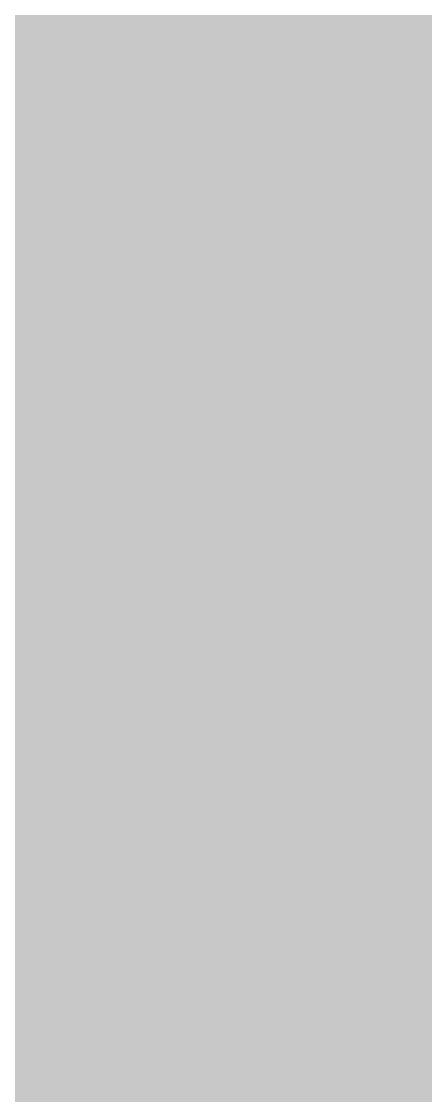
# Model space of a CAD drawing. Header units: inches. Extents: x 0 to 841, y 0 to 594.
# Drawn here: x 787.334 to 787.712, y 269.791 to 270.796 of the extents above; entities that cross this region are included whole.
import ezdxf

# ---------------------------------------------------------------- set-up
doc = ezdxf.new("R2010")
doc.units = ezdxf.units.IN
doc.layers.add('Sheet', color=255, linetype='Continuous')

msp = doc.modelspace()

# ---------------------------------------------------------------- linework, layer by layer
at = {"layer": 'Sheet'}
for points in [[(787.5055, 275.4841, 0.7493, 0.7493, 0), (787.5055, 269.9592, 0.7493, 0.7493, 0)], [(787.5055, 274.99, 0.2997, 0.2997, 0), (787.5055, 269.9592, 0.2997, 0.2997, 0)], [(787.1462, 270.6329, 0.2997, 0.2997, 0), (787.1911, 270.6779, 0.2997, 0.2997, 0), (787.236, 270.6779, 0.2997, 0.2997, 0), (787.2809, 270.6779, 0.2997, 0.2997, 0), (787.3258, 270.7228, 0.2997, 0.2997, 0), (787.3258, 270.7228, 0.2997, 0.2997, 0), (787.3708, 270.7228, 0.2997, 0.2997, 0), (787.4157, 270.7228, 0.2997, 0.2997, 0), (787.4606, 270.7228, 0.2997, 0.2997, 0), (787.5055, 270.7228, 0.2997, 0.2997, 0)], [(787.1462, 270.6329, 0.2997, 0.2997, 0), (787.1911, 270.6779, 0.2997, 0.2997, 0), (787.236, 270.6779, 0.2997, 0.2997, 0), (787.2809, 270.6779, 0.2997, 0.2997, 0), (787.3258, 270.7228, 0.2997, 0.2997, 0), (787.3258, 270.7228, 0.2997, 0.2997, 0), (787.3708, 270.7228, 0.2997, 0.2997, 0), (787.4157, 270.7228, 0.2997, 0.2997, 0), (787.4606, 270.7228, 0.2997, 0.2997, 0), (787.5055, 270.7228, 0.2997, 0.2997, 0)], [(787.1462, 270.6329, 0.2997, 0.2997, 0), (787.1911, 270.6779, 0.2997, 0.2997, 0), (787.236, 270.6779, 0.2997, 0.2997, 0), (787.2809, 270.6779, 0.2997, 0.2997, 0), (787.3258, 270.7228, 0.2997, 0.2997, 0), (787.3258, 270.7228, 0.2997, 0.2997, 0), (787.3708, 270.7228, 0.2997, 0.2997, 0), (787.4157, 270.7228, 0.2997, 0.2997, 0), (787.4606, 270.7228, 0.2997, 0.2997, 0), (787.5055, 270.7228, 0.2997, 0.2997, 0)], [(787.1462, 270.6329, 0.2997, 0.2997, 0), (787.1911, 270.6779, 0.2997, 0.2997, 0), (787.236, 270.6779, 0.2997, 0.2997, 0), (787.2809, 270.6779, 0.2997, 0.2997, 0), (787.3258, 270.7228, 0.2997, 0.2997, 0), (787.3258, 270.7228, 0.2997, 0.2997, 0), (787.3708, 270.7228, 0.2997, 0.2997, 0), (787.4157, 270.7228, 0.2997, 0.2997, 0), (787.4606, 270.7228, 0.2997, 0.2997, 0), (787.5055, 270.7228, 0.2997, 0.2997, 0)], [(787.1462, 270.6329, 0.2997, 0.2997, 0), (787.1911, 270.6779, 0.2997, 0.2997, 0), (787.236, 270.6779, 0.2997, 0.2997, 0), (787.2809, 270.6779, 0.2997, 0.2997, 0), (787.3258, 270.7228, 0.2997, 0.2997, 0), (787.3258, 270.7228, 0.2997, 0.2997, 0), (787.3708, 270.7228, 0.2997, 0.2997, 0), (787.4157, 270.7228, 0.2997, 0.2997, 0), (787.4606, 270.7228, 0.2997, 0.2997, 0), (787.5055, 270.7228, 0.2997, 0.2997, 0)], [(787.1462, 270.6329, 0.2997, 0.2997, 0), (787.1911, 270.6779, 0.2997, 0.2997, 0), (787.236, 270.6779, 0.2997, 0.2997, 0), (787.2809, 270.6779, 0.2997, 0.2997, 0), (787.3258, 270.7228, 0.2997, 0.2997, 0), (787.3258, 270.7228, 0.2997, 0.2997, 0), (787.3708, 270.7228, 0.2997, 0.2997, 0), (787.4157, 270.7228, 0.2997, 0.2997, 0), (787.4606, 270.7228, 0.2997, 0.2997, 0), (787.5055, 270.7228, 0.2997, 0.2997, 0)], [(787.5055, 270.7228, 0.2997, 0.2997, 0), (787.5055, 270.7228, 0.2997, 0.2997, 0)], [(787.5055, 270.7228, 0.2997, 0.2997, 0), (787.5504, 270.7228, 0.2997, 0.2997, 0), (787.5953, 270.7228, 0.2997, 0.2997, 0), (787.5953, 270.7228, 0.2997, 0.2997, 0), (787.6402, 270.7228, 0.2997, 0.2997, 0), (787.6852, 270.7228, 0.2997, 0.2997, 0), (787.7301, 270.6779, 0.2997, 0.2997, 0), (787.775, 270.6779, 0.2997, 0.2997, 0), (787.775, 270.6779, 0.2997, 0.2997, 0), (787.8199, 270.6329, 0.2997, 0.2997, 0), (787.8648, 270.6329, 0.2997, 0.2997, 0)], [(787.5055, 270.7228, 0.2997, 0.2997, 0), (787.5055, 270.7228, 0.2997, 0.2997, 0)], [(787.5055, 270.7228, 0.2997, 0.2997, 0), (787.5504, 270.7228, 0.2997, 0.2997, 0), (787.5953, 270.7228, 0.2997, 0.2997, 0), (787.5953, 270.7228, 0.2997, 0.2997, 0), (787.6402, 270.7228, 0.2997, 0.2997, 0), (787.6852, 270.7228, 0.2997, 0.2997, 0), (787.7301, 270.6779, 0.2997, 0.2997, 0), (787.775, 270.6779, 0.2997, 0.2997, 0), (787.775, 270.6779, 0.2997, 0.2997, 0), (787.8199, 270.6329, 0.2997, 0.2997, 0), (787.8648, 270.6329, 0.2997, 0.2997, 0)], [(787.5055, 270.7228, 0.2997, 0.2997, 0), (787.5055, 270.7228, 0.2997, 0.2997, 0)], [(787.5055, 270.7228, 0.2997, 0.2997, 0), (787.5504, 270.7228, 0.2997, 0.2997, 0), (787.5953, 270.7228, 0.2997, 0.2997, 0), (787.5953, 270.7228, 0.2997, 0.2997, 0), (787.6402, 270.7228, 0.2997, 0.2997, 0), (787.6852, 270.7228, 0.2997, 0.2997, 0), (787.7301, 270.6779, 0.2997, 0.2997, 0), (787.775, 270.6779, 0.2997, 0.2997, 0), (787.775, 270.6779, 0.2997, 0.2997, 0), (787.8199, 270.6329, 0.2997, 0.2997, 0), (787.8648, 270.6329, 0.2997, 0.2997, 0)], [(787.5055, 270.7228, 0.2997, 0.2997, 0), (787.5055, 270.7228, 0.2997, 0.2997, 0)], [(787.5055, 270.7228, 0.2997, 0.2997, 0), (787.5504, 270.7228, 0.2997, 0.2997, 0), (787.5953, 270.7228, 0.2997, 0.2997, 0), (787.5953, 270.7228, 0.2997, 0.2997, 0), (787.6402, 270.7228, 0.2997, 0.2997, 0), (787.6852, 270.7228, 0.2997, 0.2997, 0), (787.7301, 270.6779, 0.2997, 0.2997, 0), (787.775, 270.6779, 0.2997, 0.2997, 0), (787.775, 270.6779, 0.2997, 0.2997, 0), (787.8199, 270.6329, 0.2997, 0.2997, 0), (787.8648, 270.6329, 0.2997, 0.2997, 0)], [(787.5055, 270.7228, 0.2997, 0.2997, 0), (787.5055, 270.7228, 0.2997, 0.2997, 0)], [(787.5055, 270.7228, 0.2997, 0.2997, 0), (787.5504, 270.7228, 0.2997, 0.2997, 0), (787.5953, 270.7228, 0.2997, 0.2997, 0), (787.5953, 270.7228, 0.2997, 0.2997, 0), (787.6402, 270.7228, 0.2997, 0.2997, 0), (787.6852, 270.7228, 0.2997, 0.2997, 0), (787.7301, 270.6779, 0.2997, 0.2997, 0), (787.775, 270.6779, 0.2997, 0.2997, 0), (787.775, 270.6779, 0.2997, 0.2997, 0), (787.8199, 270.6329, 0.2997, 0.2997, 0), (787.8648, 270.6329, 0.2997, 0.2997, 0)], [(787.5055, 270.7228, 0.2997, 0.2997, 0), (787.5055, 270.7228, 0.2997, 0.2997, 0)], [(787.5055, 270.7228, 0.2997, 0.2997, 0), (787.5504, 270.7228, 0.2997, 0.2997, 0), (787.5953, 270.7228, 0.2997, 0.2997, 0), (787.5953, 270.7228, 0.2997, 0.2997, 0), (787.6402, 270.7228, 0.2997, 0.2997, 0), (787.6852, 270.7228, 0.2997, 0.2997, 0), (787.7301, 270.6779, 0.2997, 0.2997, 0), (787.775, 270.6779, 0.2997, 0.2997, 0), (787.775, 270.6779, 0.2997, 0.2997, 0), (787.8199, 270.6329, 0.2997, 0.2997, 0), (787.8648, 270.6329, 0.2997, 0.2997, 0)], [(787.2809, 270.6779, 0.0991, 0.0991, 0), (787.3258, 270.7228, 0.0991, 0.0991, 0), (787.3258, 270.7228, 0.0991, 0.0991, 0), (787.3708, 270.7228, 0.0991, 0.0991, 0), (787.4157, 270.7228, 0.0991, 0.0991, 0), (787.4606, 270.7228, 0.0991, 0.0991, 0), (787.5055, 270.7228, 0.0991, 0.0991, 0)], [(787.2809, 270.6779, 0.0991, 0.0991, 0), (787.3258, 270.7228, 0.0991, 0.0991, 0), (787.3258, 270.7228, 0.0991, 0.0991, 0), (787.3708, 270.7228, 0.0991, 0.0991, 0), (787.4157, 270.7228, 0.0991, 0.0991, 0), (787.4606, 270.7228, 0.0991, 0.0991, 0), (787.5055, 270.7228, 0.0991, 0.0991, 0)], [(787.2809, 270.6779, 0.0991, 0.0991, 0), (787.3258, 270.7228, 0.0991, 0.0991, 0), (787.3258, 270.7228, 0.0991, 0.0991, 0), (787.3708, 270.7228, 0.0991, 0.0991, 0), (787.4157, 270.7228, 0.0991, 0.0991, 0), (787.4606, 270.7228, 0.0991, 0.0991, 0), (787.5055, 270.7228, 0.0991, 0.0991, 0)], [(787.2809, 270.6779, 0.0991, 0.0991, 0), (787.3258, 270.7228, 0.0991, 0.0991, 0), (787.3258, 270.7228, 0.0991, 0.0991, 0), (787.3708, 270.7228, 0.0991, 0.0991, 0), (787.4157, 270.7228, 0.0991, 0.0991, 0), (787.4606, 270.7228, 0.0991, 0.0991, 0), (787.5055, 270.7228, 0.0991, 0.0991, 0)], [(787.2809, 270.6779, 0.0991, 0.0991, 0), (787.3258, 270.7228, 0.0991, 0.0991, 0), (787.3258, 270.7228, 0.0991, 0.0991, 0), (787.3708, 270.7228, 0.0991, 0.0991, 0), (787.4157, 270.7228, 0.0991, 0.0991, 0), (787.4606, 270.7228, 0.0991, 0.0991, 0), (787.5055, 270.7228, 0.0991, 0.0991, 0)], [(787.2809, 270.6779, 0.0991, 0.0991, 0), (787.3258, 270.7228, 0.0991, 0.0991, 0), (787.3258, 270.7228, 0.0991, 0.0991, 0), (787.3708, 270.7228, 0.0991, 0.0991, 0), (787.4157, 270.7228, 0.0991, 0.0991, 0), (787.4606, 270.7228, 0.0991, 0.0991, 0), (787.5055, 270.7228, 0.0991, 0.0991, 0)], [(787.5055, 270.7228, 0.0991, 0.0991, 0), (787.5055, 270.7228, 0.0991, 0.0991, 0)], [(787.5055, 270.7228, 0.0991, 0.0991, 0), (787.5504, 270.7228, 0.0991, 0.0991, 0), (787.5953, 270.7228, 0.0991, 0.0991, 0), (787.5953, 270.7228, 0.0991, 0.0991, 0), (787.6402, 270.7228, 0.0991, 0.0991, 0), (787.6852, 270.7228, 0.0991, 0.0991, 0), (787.7301, 270.6779, 0.0991, 0.0991, 0), (787.775, 270.6779, 0.0991, 0.0991, 0)], [(787.5055, 270.7228, 0.0991, 0.0991, 0), (787.5055, 270.7228, 0.0991, 0.0991, 0)], [(787.5055, 270.7228, 0.0991, 0.0991, 0), (787.5504, 270.7228, 0.0991, 0.0991, 0), (787.5953, 270.7228, 0.0991, 0.0991, 0), (787.5953, 270.7228, 0.0991, 0.0991, 0), (787.6402, 270.7228, 0.0991, 0.0991, 0), (787.6852, 270.7228, 0.0991, 0.0991, 0), (787.7301, 270.6779, 0.0991, 0.0991, 0), (787.775, 270.6779, 0.0991, 0.0991, 0)], [(787.5055, 270.7228, 0.0991, 0.0991, 0), (787.5055, 270.7228, 0.0991, 0.0991, 0)], [(787.5055, 270.7228, 0.0991, 0.0991, 0), (787.5504, 270.7228, 0.0991, 0.0991, 0), (787.5953, 270.7228, 0.0991, 0.0991, 0), (787.5953, 270.7228, 0.0991, 0.0991, 0), (787.6402, 270.7228, 0.0991, 0.0991, 0), (787.6852, 270.7228, 0.0991, 0.0991, 0), (787.7301, 270.6779, 0.0991, 0.0991, 0), (787.775, 270.6779, 0.0991, 0.0991, 0)], [(787.5055, 270.7228, 0.0991, 0.0991, 0), (787.5055, 270.7228, 0.0991, 0.0991, 0)], [(787.5055, 270.7228, 0.0991, 0.0991, 0), (787.5504, 270.7228, 0.0991, 0.0991, 0), (787.5953, 270.7228, 0.0991, 0.0991, 0), (787.5953, 270.7228, 0.0991, 0.0991, 0), (787.6402, 270.7228, 0.0991, 0.0991, 0), (787.6852, 270.7228, 0.0991, 0.0991, 0), (787.7301, 270.6779, 0.0991, 0.0991, 0), (787.775, 270.6779, 0.0991, 0.0991, 0)], [(787.5055, 270.7228, 0.0991, 0.0991, 0), (787.5055, 270.7228, 0.0991, 0.0991, 0)], [(787.5055, 270.7228, 0.0991, 0.0991, 0), (787.5504, 270.7228, 0.0991, 0.0991, 0), (787.5953, 270.7228, 0.0991, 0.0991, 0), (787.5953, 270.7228, 0.0991, 0.0991, 0), (787.6402, 270.7228, 0.0991, 0.0991, 0), (787.6852, 270.7228, 0.0991, 0.0991, 0), (787.7301, 270.6779, 0.0991, 0.0991, 0), (787.775, 270.6779, 0.0991, 0.0991, 0)], [(787.5055, 270.7228, 0.0991, 0.0991, 0), (787.5055, 270.7228, 0.0991, 0.0991, 0)], [(787.5055, 270.7228, 0.0991, 0.0991, 0), (787.5504, 270.7228, 0.0991, 0.0991, 0), (787.5953, 270.7228, 0.0991, 0.0991, 0), (787.5953, 270.7228, 0.0991, 0.0991, 0), (787.6402, 270.7228, 0.0991, 0.0991, 0), (787.6852, 270.7228, 0.0991, 0.0991, 0), (787.7301, 270.6779, 0.0991, 0.0991, 0), (787.775, 270.6779, 0.0991, 0.0991, 0)], [(787.1462, 270.3634, 0.2997, 0.2997, 0), (787.1911, 270.3634, 0.2997, 0.2997, 0), (787.1911, 270.3634, 0.2997, 0.2997, 0), (787.1911, 270.4083, 0.2997, 0.2997, 0), (787.236, 270.4083, 0.2997, 0.2997, 0), (787.236, 270.4083, 0.2997, 0.2997, 0), (787.2809, 270.4533, 0.2997, 0.2997, 0), (787.2809, 270.4533, 0.2997, 0.2997, 0), (787.3258, 270.4533, 0.2997, 0.2997, 0), (787.3258, 270.4533, 0.2997, 0.2997, 0), (787.3708, 270.4533, 0.2997, 0.2997, 0), (787.3708, 270.4982, 0.2997, 0.2997, 0), (787.4157, 270.4982, 0.2997, 0.2997, 0), (787.4157, 270.4982, 0.2997, 0.2997, 0), (787.4606, 270.4982, 0.2997, 0.2997, 0), (787.4606, 270.4982, 0.2997, 0.2997, 0), (787.5055, 270.4982, 0.2997, 0.2997, 0)], [(787.1462, 270.3634, 0.2997, 0.2997, 0), (787.1911, 270.3634, 0.2997, 0.2997, 0), (787.1911, 270.3634, 0.2997, 0.2997, 0), (787.1911, 270.4083, 0.2997, 0.2997, 0), (787.236, 270.4083, 0.2997, 0.2997, 0), (787.236, 270.4083, 0.2997, 0.2997, 0), (787.2809, 270.4533, 0.2997, 0.2997, 0), (787.2809, 270.4533, 0.2997, 0.2997, 0), (787.3258, 270.4533, 0.2997, 0.2997, 0), (787.3258, 270.4533, 0.2997, 0.2997, 0), (787.3708, 270.4533, 0.2997, 0.2997, 0), (787.3708, 270.4982, 0.2997, 0.2997, 0), (787.4157, 270.4982, 0.2997, 0.2997, 0), (787.4157, 270.4982, 0.2997, 0.2997, 0), (787.4606, 270.4982, 0.2997, 0.2997, 0), (787.4606, 270.4982, 0.2997, 0.2997, 0), (787.5055, 270.4982, 0.2997, 0.2997, 0)], [(787.1462, 270.3634, 0.2997, 0.2997, 0), (787.1911, 270.3634, 0.2997, 0.2997, 0), (787.1911, 270.3634, 0.2997, 0.2997, 0), (787.1911, 270.4083, 0.2997, 0.2997, 0), (787.236, 270.4083, 0.2997, 0.2997, 0), (787.236, 270.4083, 0.2997, 0.2997, 0), (787.2809, 270.4533, 0.2997, 0.2997, 0), (787.2809, 270.4533, 0.2997, 0.2997, 0), (787.3258, 270.4533, 0.2997, 0.2997, 0), (787.3258, 270.4533, 0.2997, 0.2997, 0), (787.3708, 270.4533, 0.2997, 0.2997, 0), (787.3708, 270.4982, 0.2997, 0.2997, 0), (787.4157, 270.4982, 0.2997, 0.2997, 0), (787.4157, 270.4982, 0.2997, 0.2997, 0), (787.4606, 270.4982, 0.2997, 0.2997, 0), (787.4606, 270.4982, 0.2997, 0.2997, 0), (787.5055, 270.4982, 0.2997, 0.2997, 0)], [(787.1462, 270.3634, 0.2997, 0.2997, 0), (787.1911, 270.3634, 0.2997, 0.2997, 0), (787.1911, 270.3634, 0.2997, 0.2997, 0), (787.1911, 270.4083, 0.2997, 0.2997, 0), (787.236, 270.4083, 0.2997, 0.2997, 0), (787.236, 270.4083, 0.2997, 0.2997, 0), (787.2809, 270.4533, 0.2997, 0.2997, 0), (787.2809, 270.4533, 0.2997, 0.2997, 0), (787.3258, 270.4533, 0.2997, 0.2997, 0), (787.3258, 270.4533, 0.2997, 0.2997, 0), (787.3708, 270.4533, 0.2997, 0.2997, 0), (787.3708, 270.4982, 0.2997, 0.2997, 0), (787.4157, 270.4982, 0.2997, 0.2997, 0), (787.4157, 270.4982, 0.2997, 0.2997, 0), (787.4606, 270.4982, 0.2997, 0.2997, 0), (787.4606, 270.4982, 0.2997, 0.2997, 0), (787.5055, 270.4982, 0.2997, 0.2997, 0)], [(787.5055, 270.4982, 0.2997, 0.2997, 0), (787.5055, 270.4982, 0.2997, 0.2997, 0)], [(787.5055, 270.4982, 0.2997, 0.2997, 0), (787.5504, 270.4982, 0.2997, 0.2997, 0), (787.5504, 270.4982, 0.2997, 0.2997, 0), (787.5953, 270.4982, 0.2997, 0.2997, 0), (787.5953, 270.4982, 0.2997, 0.2997, 0), (787.6402, 270.4982, 0.2997, 0.2997, 0), (787.6402, 270.4533, 0.2997, 0.2997, 0), (787.6852, 270.4533, 0.2997, 0.2997, 0), (787.6852, 270.4533, 0.2997, 0.2997, 0), (787.7301, 270.4533, 0.2997, 0.2997, 0), (787.7301, 270.4533, 0.2997, 0.2997, 0), (787.775, 270.4083, 0.2997, 0.2997, 0), (787.775, 270.4083, 0.2997, 0.2997, 0), (787.8199, 270.4083, 0.2997, 0.2997, 0), (787.8199, 270.3634, 0.2997, 0.2997, 0), (787.8199, 270.3634, 0.2997, 0.2997, 0), (787.8648, 270.3634, 0.2997, 0.2997, 0)], [(787.5055, 270.4982, 0.2997, 0.2997, 0), (787.5055, 270.4982, 0.2997, 0.2997, 0)], [(787.5055, 270.4982, 0.2997, 0.2997, 0), (787.5504, 270.4982, 0.2997, 0.2997, 0), (787.5504, 270.4982, 0.2997, 0.2997, 0), (787.5953, 270.4982, 0.2997, 0.2997, 0), (787.5953, 270.4982, 0.2997, 0.2997, 0), (787.6402, 270.4982, 0.2997, 0.2997, 0), (787.6402, 270.4533, 0.2997, 0.2997, 0), (787.6852, 270.4533, 0.2997, 0.2997, 0), (787.6852, 270.4533, 0.2997, 0.2997, 0), (787.7301, 270.4533, 0.2997, 0.2997, 0), (787.7301, 270.4533, 0.2997, 0.2997, 0), (787.775, 270.4083, 0.2997, 0.2997, 0), (787.775, 270.4083, 0.2997, 0.2997, 0), (787.8199, 270.4083, 0.2997, 0.2997, 0), (787.8199, 270.3634, 0.2997, 0.2997, 0), (787.8199, 270.3634, 0.2997, 0.2997, 0), (787.8648, 270.3634, 0.2997, 0.2997, 0)], [(787.5055, 270.4982, 0.2997, 0.2997, 0), (787.5055, 270.4982, 0.2997, 0.2997, 0)], [(787.5055, 270.4982, 0.2997, 0.2997, 0), (787.5504, 270.4982, 0.2997, 0.2997, 0), (787.5504, 270.4982, 0.2997, 0.2997, 0), (787.5953, 270.4982, 0.2997, 0.2997, 0), (787.5953, 270.4982, 0.2997, 0.2997, 0), (787.6402, 270.4982, 0.2997, 0.2997, 0), (787.6402, 270.4533, 0.2997, 0.2997, 0), (787.6852, 270.4533, 0.2997, 0.2997, 0), (787.6852, 270.4533, 0.2997, 0.2997, 0), (787.7301, 270.4533, 0.2997, 0.2997, 0), (787.7301, 270.4533, 0.2997, 0.2997, 0), (787.775, 270.4083, 0.2997, 0.2997, 0), (787.775, 270.4083, 0.2997, 0.2997, 0), (787.8199, 270.4083, 0.2997, 0.2997, 0), (787.8199, 270.3634, 0.2997, 0.2997, 0), (787.8199, 270.3634, 0.2997, 0.2997, 0), (787.8648, 270.3634, 0.2997, 0.2997, 0)], [(787.5055, 270.4982, 0.2997, 0.2997, 0), (787.5055, 270.4982, 0.2997, 0.2997, 0)], [(787.5055, 270.4982, 0.2997, 0.2997, 0), (787.5504, 270.4982, 0.2997, 0.2997, 0), (787.5504, 270.4982, 0.2997, 0.2997, 0), (787.5953, 270.4982, 0.2997, 0.2997, 0), (787.5953, 270.4982, 0.2997, 0.2997, 0), (787.6402, 270.4982, 0.2997, 0.2997, 0), (787.6402, 270.4533, 0.2997, 0.2997, 0), (787.6852, 270.4533, 0.2997, 0.2997, 0), (787.6852, 270.4533, 0.2997, 0.2997, 0), (787.7301, 270.4533, 0.2997, 0.2997, 0), (787.7301, 270.4533, 0.2997, 0.2997, 0), (787.775, 270.4083, 0.2997, 0.2997, 0), (787.775, 270.4083, 0.2997, 0.2997, 0), (787.8199, 270.4083, 0.2997, 0.2997, 0), (787.8199, 270.3634, 0.2997, 0.2997, 0), (787.8199, 270.3634, 0.2997, 0.2997, 0), (787.8648, 270.3634, 0.2997, 0.2997, 0)], [(787.2809, 270.4533, 0.0991, 0.0991, 0), (787.3258, 270.4533, 0.0991, 0.0991, 0), (787.3258, 270.4533, 0.0991, 0.0991, 0), (787.3708, 270.4533, 0.0991, 0.0991, 0), (787.3708, 270.4982, 0.0991, 0.0991, 0), (787.4157, 270.4982, 0.0991, 0.0991, 0), (787.4157, 270.4982, 0.0991, 0.0991, 0), (787.4606, 270.4982, 0.0991, 0.0991, 0), (787.4606, 270.4982, 0.0991, 0.0991, 0), (787.5055, 270.4982, 0.0991, 0.0991, 0)], [(787.2809, 270.4533, 0.0991, 0.0991, 0), (787.3258, 270.4533, 0.0991, 0.0991, 0), (787.3258, 270.4533, 0.0991, 0.0991, 0), (787.3708, 270.4533, 0.0991, 0.0991, 0), (787.3708, 270.4982, 0.0991, 0.0991, 0), (787.4157, 270.4982, 0.0991, 0.0991, 0), (787.4157, 270.4982, 0.0991, 0.0991, 0), (787.4606, 270.4982, 0.0991, 0.0991, 0), (787.4606, 270.4982, 0.0991, 0.0991, 0), (787.5055, 270.4982, 0.0991, 0.0991, 0)], [(787.2809, 270.4533, 0.0991, 0.0991, 0), (787.3258, 270.4533, 0.0991, 0.0991, 0), (787.3258, 270.4533, 0.0991, 0.0991, 0), (787.3708, 270.4533, 0.0991, 0.0991, 0), (787.3708, 270.4982, 0.0991, 0.0991, 0), (787.4157, 270.4982, 0.0991, 0.0991, 0), (787.4157, 270.4982, 0.0991, 0.0991, 0), (787.4606, 270.4982, 0.0991, 0.0991, 0), (787.4606, 270.4982, 0.0991, 0.0991, 0), (787.5055, 270.4982, 0.0991, 0.0991, 0)], [(787.2809, 270.4533, 0.0991, 0.0991, 0), (787.3258, 270.4533, 0.0991, 0.0991, 0), (787.3258, 270.4533, 0.0991, 0.0991, 0), (787.3708, 270.4533, 0.0991, 0.0991, 0), (787.3708, 270.4982, 0.0991, 0.0991, 0), (787.4157, 270.4982, 0.0991, 0.0991, 0), (787.4157, 270.4982, 0.0991, 0.0991, 0), (787.4606, 270.4982, 0.0991, 0.0991, 0), (787.4606, 270.4982, 0.0991, 0.0991, 0), (787.5055, 270.4982, 0.0991, 0.0991, 0)], [(787.5055, 270.4982, 0.0991, 0.0991, 0), (787.5055, 270.4982, 0.0991, 0.0991, 0)], [(787.5055, 270.4982, 0.0991, 0.0991, 0), (787.5504, 270.4982, 0.0991, 0.0991, 0), (787.5504, 270.4982, 0.0991, 0.0991, 0), (787.5953, 270.4982, 0.0991, 0.0991, 0), (787.5953, 270.4982, 0.0991, 0.0991, 0), (787.6402, 270.4982, 0.0991, 0.0991, 0), (787.6402, 270.4533, 0.0991, 0.0991, 0), (787.6852, 270.4533, 0.0991, 0.0991, 0), (787.6852, 270.4533, 0.0991, 0.0991, 0), (787.7301, 270.4533, 0.0991, 0.0991, 0), (787.7301, 270.4533, 0.0991, 0.0991, 0), (787.775, 270.4083, 0.0991, 0.0991, 0)], [(787.5055, 270.4982, 0.0991, 0.0991, 0), (787.5055, 270.4982, 0.0991, 0.0991, 0)], [(787.5055, 270.4982, 0.0991, 0.0991, 0), (787.5504, 270.4982, 0.0991, 0.0991, 0), (787.5504, 270.4982, 0.0991, 0.0991, 0), (787.5953, 270.4982, 0.0991, 0.0991, 0), (787.5953, 270.4982, 0.0991, 0.0991, 0), (787.6402, 270.4982, 0.0991, 0.0991, 0), (787.6402, 270.4533, 0.0991, 0.0991, 0), (787.6852, 270.4533, 0.0991, 0.0991, 0), (787.6852, 270.4533, 0.0991, 0.0991, 0), (787.7301, 270.4533, 0.0991, 0.0991, 0), (787.7301, 270.4533, 0.0991, 0.0991, 0), (787.775, 270.4083, 0.0991, 0.0991, 0)], [(787.5055, 270.4982, 0.0991, 0.0991, 0), (787.5055, 270.4982, 0.0991, 0.0991, 0)], [(787.5055, 270.4982, 0.0991, 0.0991, 0), (787.5504, 270.4982, 0.0991, 0.0991, 0), (787.5504, 270.4982, 0.0991, 0.0991, 0), (787.5953, 270.4982, 0.0991, 0.0991, 0), (787.5953, 270.4982, 0.0991, 0.0991, 0), (787.6402, 270.4982, 0.0991, 0.0991, 0), (787.6402, 270.4533, 0.0991, 0.0991, 0), (787.6852, 270.4533, 0.0991, 0.0991, 0), (787.6852, 270.4533, 0.0991, 0.0991, 0), (787.7301, 270.4533, 0.0991, 0.0991, 0), (787.7301, 270.4533, 0.0991, 0.0991, 0), (787.775, 270.4083, 0.0991, 0.0991, 0)], [(787.5055, 270.4982, 0.0991, 0.0991, 0), (787.5055, 270.4982, 0.0991, 0.0991, 0)], [(787.5055, 270.4982, 0.0991, 0.0991, 0), (787.5504, 270.4982, 0.0991, 0.0991, 0), (787.5504, 270.4982, 0.0991, 0.0991, 0), (787.5953, 270.4982, 0.0991, 0.0991, 0), (787.5953, 270.4982, 0.0991, 0.0991, 0), (787.6402, 270.4982, 0.0991, 0.0991, 0), (787.6402, 270.4533, 0.0991, 0.0991, 0), (787.6852, 270.4533, 0.0991, 0.0991, 0), (787.6852, 270.4533, 0.0991, 0.0991, 0), (787.7301, 270.4533, 0.0991, 0.0991, 0), (787.7301, 270.4533, 0.0991, 0.0991, 0), (787.775, 270.4083, 0.0991, 0.0991, 0)], [(750.001, 262.4578, 0.7493, 0.7493, 0), (767.5181, 262.4578, 0.7493, 0.7493, 0), (767.5181, 269.9592, 0.7493, 0.7493, 0), (787.5055, 269.9592, 0.7493, 0.7493, 0)], [(787.5055, 269.9592, 0.7493, 0.7493, 0), (787.5055, 264.4791, 0.7493, 0.7493, 0)], [(787.5055, 269.9592, 0.7493, 0.7493, 0), (787.5055, 269.9592, 0.7493, 0.7493, 0), (792.4911, 269.9592, 0.7493, 0.7493, 0)], [(787.5055, 264.9732, 0.2997, 0.2997, 0), (787.5055, 269.9592, 0.2997, 0.2997, 0)]]:
    msp.add_lwpolyline(points, format="xyseb", dxfattribs=at)
msp.add_lwpolyline([(787.2459, 269.9996, 0.508, 0.508, 1), (787.7539, 269.9996, 0.508, 0.508, 1)], format="xyseb", close=True, dxfattribs=at)

doc.saveas('drawing.dxf')
